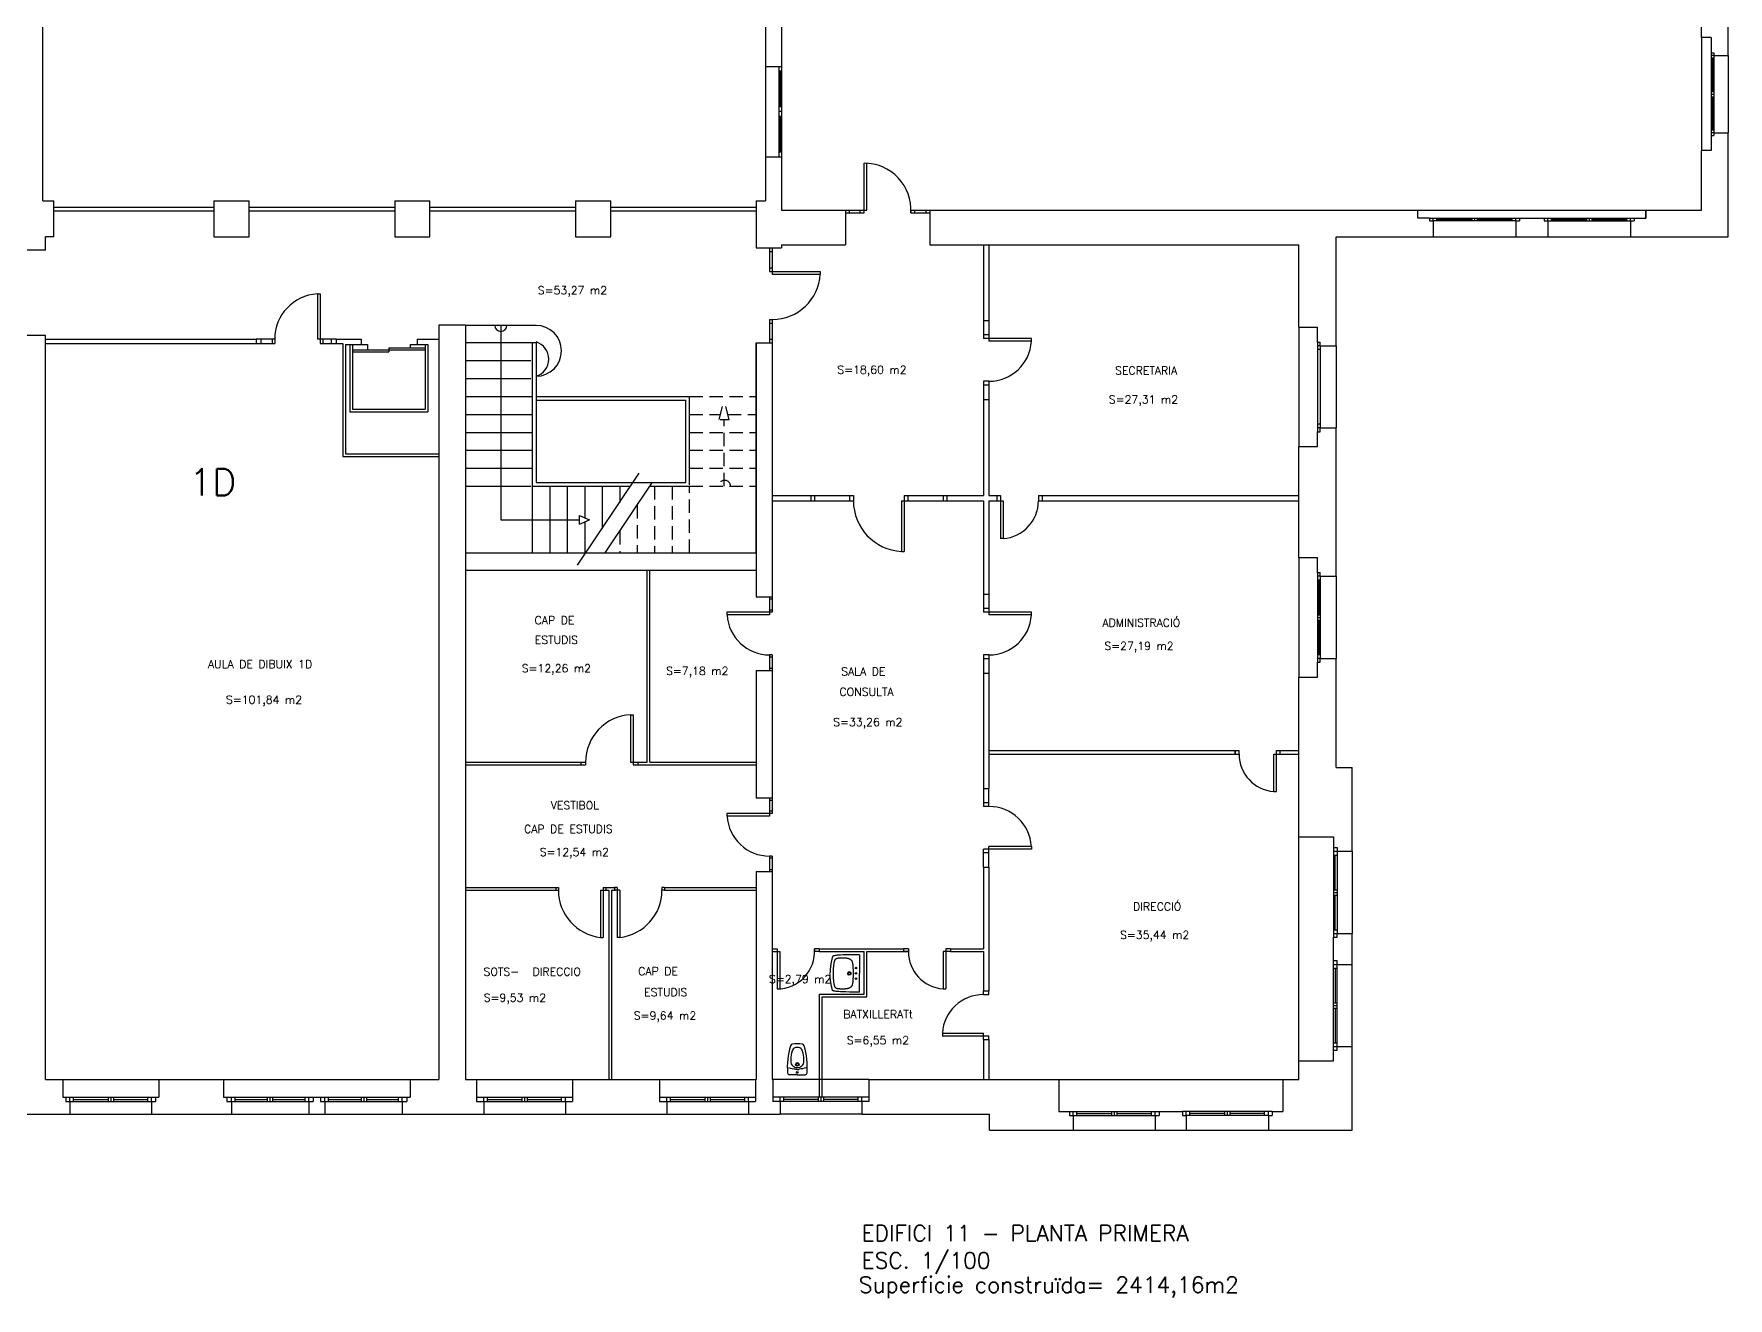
# Model space of a CAD drawing. Extents: x 188 to 272, y -39 to 198.
# Drawn here: x 239.59 to 271.35, y 23.2 to 46.9 of the extents above; entities that cross this region are included whole.
import ezdxf

# ---------------------------------------------------------------- set-up
doc = ezdxf.new("R2010")
doc.units = 0
doc.header["$MEASUREMENT"] = 0
doc.linetypes.add('CONTINUA', pattern=[0])
doc.linetypes.add('RAYITAS', pattern=[0.375, 0.25, -0.125])
doc.layers.get('0').update_dxf_attribs({"linetype": 'CONTINUOUS'})
for name, color, linetype in [('ASCENSOR', 7, 'CONTINUOUS'), ('ESCA', 4, 'CONTINUOUS'), ('MURO', 1, 'CONTINUOUS'), ('PUER', 5, 'CONTINUOUS'), ('SANE', 4, 'CONTINUOUS'), ('SUP', 7, 'CONTINUOUS'), ('TABI', 3, 'CONTINUOUS'), ('TEXT', 7, 'CONTINUOUS'), ('VENT', 2, 'CONTINUOUS')]:
    doc.layers.add(name, color=color, linetype=linetype)
doc.layers.get('0').off()
doc.styles.add('SIMPLEX', font='simplex.shx')
doc.styles.add('SIMPLEX8', font='simplex.shx')

# ---------------------------------------------------------------- blocks, each defined once
blk = doc.blocks.new('SANLE065')
at = {"linetype": 'CONTINUA'}
for p in [(-0.175, 0), (0.525, 0)]:
    blk.add_line(p, (0.175, 0), dxfattribs=at)
for points in [[(-0.175, 0), (-0.175, -0.1), (-0.174, -0.184), (-0.173, -0.252), (-0.171, -0.308), (-0.169, -0.353), (-0.166, -0.388), (-0.164, -0.416), (-0.161, -0.438), (-0.159, -0.455), (-0.157, -0.468), (-0.156, -0.478), (-0.154, -0.486), (-0.153, -0.491), (-0.151, -0.494), (-0.15, -0.497), (-0.149, -0.498), (-0.147, -0.5), (-0.145, -0.501), (-0.143, -0.503), (-0.14, -0.504), (-0.136, -0.505), (-0.132, -0.507), (-0.126, -0.508), (-0.119, -0.51), (-0.111, -0.512), (-0.101, -0.515), (-0.091, -0.517), (-0.079, -0.52), (-0.068, -0.523), (-0.056, -0.525), (-0.044, -0.528), (-0.033, -0.53), (-0.022, -0.532), (-0.011, -0.534), (-0.001, -0.536), (0.009, -0.537), (0.019, -0.538), (0.029, -0.54), (0.038, -0.541), (0.049, -0.542), (0.059, -0.544), (0.07, -0.545), (0.082, -0.546), (0.096, -0.547), (0.111, -0.549), (0.129, -0.55), (0.149, -0.551), (0.171, -0.552)], [(0.525, 0), (0.525, -0.1), (0.524, -0.184), (0.523, -0.252), (0.521, -0.308), (0.519, -0.353), (0.516, -0.388), (0.514, -0.416), (0.511, -0.438), (0.509, -0.455), (0.507, -0.468), (0.506, -0.478), (0.504, -0.486), (0.503, -0.491), (0.501, -0.494), (0.5, -0.497), (0.499, -0.498), (0.497, -0.5), (0.495, -0.501), (0.493, -0.503), (0.49, -0.504), (0.486, -0.505), (0.482, -0.507), (0.476, -0.508), (0.469, -0.51), (0.461, -0.512), (0.451, -0.515), (0.441, -0.517), (0.429, -0.52), (0.418, -0.523), (0.406, -0.525), (0.394, -0.528), (0.383, -0.53), (0.372, -0.532), (0.361, -0.534), (0.351, -0.536), (0.341, -0.537), (0.331, -0.538), (0.321, -0.54), (0.312, -0.541), (0.301, -0.542), (0.291, -0.544), (0.28, -0.545), (0.268, -0.546), (0.254, -0.547), (0.239, -0.549), (0.221, -0.55), (0.201, -0.551), (0.179, -0.552)]]:
    blk.add_lwpolyline(points, dxfattribs=at)
blk.add_lwpolyline([(0.05, -0.482), (0.035, -0.48), (0.021, -0.479), (0.007, -0.477), (-0.006, -0.475), (-0.019, -0.473), (-0.031, -0.471), (-0.042, -0.469), (-0.052, -0.466), (-0.061, -0.464), (-0.069, -0.461), (-0.076, -0.458), (-0.082, -0.455), (-0.087, -0.452), (-0.092, -0.448), (-0.096, -0.444), (-0.099, -0.44), (-0.102, -0.436), (-0.105, -0.431), (-0.107, -0.426), (-0.109, -0.42), (-0.111, -0.414), (-0.112, -0.408), (-0.113, -0.401), (-0.114, -0.393), (-0.115, -0.386), (-0.116, -0.377), (-0.117, -0.368), (-0.118, -0.359), (-0.118, -0.349), (-0.119, -0.339), (-0.119, -0.329), (-0.119, -0.319), (-0.119, -0.308), (-0.119, -0.297), (-0.118, -0.287), (-0.118, -0.276), (-0.117, -0.266), (-0.116, -0.256), (-0.115, -0.246), (-0.113, -0.237), (-0.112, -0.229), (-0.11, -0.221), (-0.108, -0.213), (-0.106, -0.206), (-0.104, -0.2), (-0.101, -0.194), (-0.099, -0.188), (-0.096, -0.183), (-0.094, -0.178), (-0.091, -0.173), (-0.088, -0.169), (-0.085, -0.165), (-0.082, -0.161), (-0.078, -0.157), (-0.075, -0.154), (-0.071, -0.151), (-0.067, -0.148), (-0.063, -0.146), (-0.059, -0.143), (-0.054, -0.141), (-0.05, -0.139), (-0.045, -0.137), (-0.04, -0.136), (-0.034, -0.134), (-0.029, -0.133), (-0.023, -0.131), (-0.017, -0.13), (-0.011, -0.128), (-0.004, -0.127), (0.003, -0.126), (0.011, -0.125), (0.02, -0.124), (0.029, -0.123), (0.04, -0.123), (0.05, -0.122), (0.061, -0.122), (0.072, -0.121), (0.083, -0.121), (0.094, -0.12), (0.104, -0.12), (0.114, -0.12), (0.124, -0.119), (0.133, -0.119), (0.142, -0.119), (0.15, -0.119), (0.159, -0.119), (0.167, -0.119), (0.175, -0.118), (0.183, -0.119), (0.191, -0.119), (0.2, -0.119), (0.208, -0.119), (0.217, -0.119), (0.226, -0.119), (0.236, -0.12), (0.246, -0.12), (0.256, -0.12), (0.267, -0.121), (0.278, -0.121), (0.289, -0.122), (0.3, -0.122), (0.31, -0.123), (0.321, -0.123), (0.33, -0.124), (0.339, -0.125), (0.347, -0.126), (0.354, -0.127), (0.361, -0.128), (0.367, -0.13), (0.373, -0.131), (0.379, -0.133), (0.384, -0.134), (0.39, -0.136), (0.395, -0.137), (0.4, -0.139), (0.404, -0.141), (0.409, -0.143), (0.413, -0.146), (0.417, -0.148), (0.421, -0.151), (0.425, -0.154), (0.428, -0.157), (0.432, -0.161), (0.435, -0.165), (0.438, -0.169), (0.441, -0.173), (0.444, -0.178), (0.446, -0.183), (0.449, -0.188), (0.451, -0.194), (0.454, -0.2), (0.456, -0.206), (0.458, -0.213), (0.46, -0.221), (0.462, -0.229), (0.463, -0.237), (0.465, -0.246), (0.466, -0.256), (0.467, -0.266), (0.468, -0.276), (0.468, -0.287), (0.469, -0.297), (0.469, -0.308), (0.469, -0.319), (0.469, -0.329), (0.469, -0.339), (0.468, -0.349), (0.468, -0.359), (0.467, -0.368), (0.466, -0.377), (0.465, -0.386), (0.464, -0.393), (0.463, -0.401), (0.462, -0.408), (0.461, -0.414), (0.459, -0.42), (0.457, -0.426), (0.455, -0.431), (0.452, -0.436), (0.449, -0.44), (0.446, -0.444), (0.442, -0.448), (0.437, -0.452), (0.432, -0.455), (0.426, -0.458), (0.419, -0.461), (0.411, -0.464), (0.402, -0.466), (0.392, -0.469), (0.381, -0.471), (0.369, -0.473), (0.356, -0.475), (0.343, -0.477), (0.329, -0.479), (0.315, -0.48), (0.3, -0.482), (0.285, -0.483), (0.27, -0.485), (0.254, -0.486), (0.239, -0.487), (0.223, -0.488), (0.207, -0.488), (0.191, -0.488), (0.175, -0.489), (0.159, -0.488), (0.143, -0.488), (0.127, -0.488), (0.111, -0.487), (0.096, -0.486), (0.08, -0.485), (0.065, -0.483)], close=True, dxfattribs=at)
for centre, radius in [((0.075, -0.065), 0.015), ((0.175, -0.19), 0.0334), ((0.175, -0.19), 0.023), ((0.175, -0.065), 0.015), ((0.275, -0.065), 0.015)]:
    blk.add_circle(centre, radius, dxfattribs=at)
blk = doc.blocks.new('SANIC040')
at = {"linetype": 'CONTINUA'}
for p, q in [((-0.073, 0), (-0.22, 0)), ((-0.073, 0), (0.073, 0)), ((-0.104, -0.098), (-0.107, -0.11)), ((-0.073, -0.098), (-0.104, -0.098)), ((-0.073, -0.098), (-0.042, -0.098)), ((-0.042, -0.098), (-0.039, -0.11))]:
    blk.add_line(p, q, dxfattribs=at)
for centre, radius in [((-0.073, -0.194), 0.0322), ((-0.073, -0.194), 0.023), ((-0.073, -0.044), 0.0175)]:
    blk.add_circle(centre, radius, dxfattribs=at)
for centre, radius, start, end in [((-0.218, -0.037), 0.0373, 92.136, 174.5195), ((0.072, -0.037), 0.0373, 5.4805, 87.864), ((0.992, -0.153), 1.253, 174.5195, 198.0098), ((-0.072, -0.621), 0.512, 94.0056, 108.9615), ((-0.079, -0.253), 0.118, 87.4033, 179.7059), ((0.573, -0.256), 0.769, 179.7059, 191.0868), ((-0.068, -0.253), 0.118, 0.2941, 92.5967), ((-0.072, -0.621), 0.512, 71.6623, 86.3541), ((-0.719, -0.256), 0.769, 348.9132, 0.2941), ((-1.139, -0.153), 1.253, 341.9902, 5.4805), ((-0.155, -0.526), 0.0472, 198.0098, 247.9258), ((0.017, -0.365), 0.203, 191.0868, 211.1039), ((-0.073, -0.044), 0.536, 259.3153, 280.6847), ((-0.084, -0.426), 0.0849, 211.1039, 277.5655), ((-0.062, -0.426), 0.0849, 262.4345, 328.8961), ((-0.163, -0.365), 0.203, 328.8961, 348.9132), ((0.008, -0.526), 0.0472, 292.0742, 341.9902)]:
    blk.add_arc(centre, radius, start, end, dxfattribs=at)

msp = doc.modelspace()

# ---------------------------------------------------------------- linework, layer by layer
at = {"layer": 'ASCENSOR'}
for p, q in [((245.511, 41.076), (245.841, 41.076)), ((245.511, 41.076), (245.511, 39.816)), ((245.561, 41.076), (245.561, 39.866)), ((245.841, 41.076), (245.841, 40.976)), ((246.241, 41.016), (246.921, 41.016)), ((246.241, 41.016), (246.241, 40.936)), ((246.641, 41.076), (246.641, 41.016)), ((246.641, 41.076), (246.971, 41.076)), ((246.921, 41.076), (246.921, 39.866)), ((246.971, 41.076), (246.971, 39.816)), ((245.561, 40.976), (246.921, 40.976)), ((245.561, 40.936), (246.241, 40.936)), ((245.511, 39.816), (246.971, 39.816)), ((245.561, 39.866), (246.921, 39.866))]:
    msp.add_line(p, q, dxfattribs=at)
at = {"layer": 'ESCA'}
for p, q in [((242.961, 43.646), (239.961, 43.646)), ((242.961, 43.576), (239.961, 43.576)), ((246.351, 43.646), (243.621, 43.646)), ((246.351, 43.576), (243.621, 43.576)), ((249.741, 43.646), (247.011, 43.646)), ((249.741, 43.576), (247.011, 43.576)), ((253.131, 43.646), (250.401, 43.646)), ((253.131, 43.576), (250.401, 43.576)), ((247.681, 41.436), (249.001, 41.436)), ((247.681, 41.436), (247.681, 37.171)), ((248.341, 41.436), (248.341, 37.789)), ((247.681, 41.111), (249.001, 41.111)), ((248.931, 41.111), (248.931, 40.102)), ((249.001, 41.124), (249.001, 38.491)), ((253.131, 37.171), (253.131, 41.106)), ((247.681, 40.774), (248.904, 40.774)), ((247.681, 40.438), (248.904, 40.438)), ((247.681, 40.102), (248.931, 40.102)), ((248.931, 40.097), (248.931, 38.422)), ((249.001, 40.102), (251.875, 40.102)), ((249.001, 40.032), (251.811, 40.032)), ((251.811, 38.491), (251.811, 40.032)), ((251.881, 38.443), (251.881, 40.102)), ((247.681, 39.766), (248.931, 39.766)), ((247.681, 39.429), (248.931, 39.429)), ((247.681, 39.093), (248.931, 39.093)), ((247.681, 38.757), (248.931, 38.757)), ((249.001, 38.491), (251.811, 38.491)), ((249.777, 36.939), (250.936, 38.661)), ((250.295, 37.171), (251.185, 38.493)), ((247.681, 38.421), (248.904, 38.421)), ((248.931, 38.421), (250.775, 38.421)), ((248.931, 38.421), (248.931, 37.171)), ((249.259, 38.421), (249.259, 37.171)), ((249.586, 38.421), (249.586, 37.171)), ((249.914, 38.421), (249.914, 37.829)), ((250.241, 38.421), (250.241, 37.629)), ((250.569, 38.421), (250.569, 38.115)), ((251.136, 38.421), (251.88, 38.421)), ((249.815, 37.872), (250.006, 37.789)), ((249.815, 37.707), (249.815, 37.872)), ((248.341, 37.789), (249.815, 37.789)), ((249.815, 37.707), (250.006, 37.789)), ((249.914, 37.749), (249.914, 37.171)), ((247.681, 37.171), (253.131, 37.171))]:
    msp.add_line(p, q, dxfattribs=at)
at = {"layer": 'ESCA', "linetype": 'RAYITAS'}
for p, q in [((251.881, 40.102), (253.131, 40.102)), ((251.881, 39.766), (252.461, 39.766)), ((252.437, 39.671), (252.521, 40.008)), ((252.621, 39.671), (252.537, 40.008)), ((252.598, 39.766), (253.131, 39.766)), ((251.881, 39.429), (253.131, 39.429)), ((252.45, 39.671), (252.621, 39.671)), ((252.529, 38.421), (252.529, 39.671)), ((251.881, 39.093), (253.131, 39.093)), ((251.881, 38.757), (253.131, 38.757)), ((251.224, 38.421), (251.224, 37.171)), ((251.552, 38.421), (251.552, 37.171)), ((251.881, 38.421), (253.131, 38.421)), ((251.881, 37.171), (251.881, 38.421)), ((250.897, 38.065), (250.897, 37.171)), ((250.569, 37.578), (250.569, 37.171))]:
    msp.add_line(p, q, dxfattribs=at)
at = {"layer": 'ESCA'}
for centre, radius, start, end in [((248.341, 41.436), 0.115, 180, 0), ((249.001, 40.958), 0.477, 270, 90), ((248.904, 40.802), 0.336, 286.8366, 73.1634)]:
    msp.add_arc(centre, radius, start, end, dxfattribs=at)
at = {"layer": 'ESCA', "linetype": 'RAYITAS'}
msp.add_arc((252.537, 38.419), 0.111, 1.0235, 178.9765, dxfattribs=at)
at = {"layer": 'MURO'}
for p, q in [((239.751, 43.771), (239.751, 54.071)), ((270.851, 46.831), (270.851, 52.961)), ((253.601, 48.806), (253.601, 46.286)), ((253.301, 47.041), (253.301, 46.286)), ((271.351, 46.496), (271.351, 47.296)), ((253.301, 46.286), (253.601, 46.286)), ((271.351, 43.096), (271.351, 45.046)), ((253.301, 44.596), (253.601, 44.596)), ((253.301, 44.596), (253.301, 43.771)), ((253.601, 44.596), (253.601, 43.596)), ((270.851, 43.596), (270.851, 44.711)), ((239.751, 43.771), (239.961, 43.771)), ((239.961, 43.096), (239.961, 43.771)), ((242.961, 43.771), (242.961, 43.096)), ((242.961, 43.771), (243.621, 43.771)), ((243.621, 43.096), (243.621, 43.771)), ((246.351, 43.771), (247.011, 43.771)), ((246.351, 43.771), (246.351, 43.096)), ((247.011, 43.096), (247.011, 43.771)), ((249.741, 43.771), (249.741, 43.096)), ((249.741, 43.771), (250.401, 43.771)), ((249.741, 43.771), (249.741, 43.096)), ((250.401, 43.096), (250.401, 43.771)), ((250.401, 43.096), (250.401, 43.771)), ((253.131, 43.771), (253.131, 42.886)), ((253.131, 43.771), (253.301, 43.771)), ((253.601, 43.596), (254.801, 43.596)), ((254.801, 43.596), (254.801, 42.946)), ((256.381, 43.596), (265.531, 43.596)), ((256.381, 43.596), (256.381, 42.946)), ((265.531, 43.446), (265.531, 43.596)), ((269.811, 43.446), (269.811, 43.596)), ((269.811, 43.596), (269.811, 43.446)), ((269.811, 43.596), (270.851, 43.596)), ((265.751, 43.446), (265.531, 43.446)), ((265.751, 43.446), (265.751, 43.396)), ((265.821, 43.396), (265.821, 43.096)), ((267.371, 43.396), (267.371, 43.096)), ((267.441, 43.446), (267.901, 43.446)), ((267.441, 43.446), (267.441, 43.396)), ((267.901, 43.446), (267.901, 43.396)), ((267.971, 43.396), (267.971, 43.096)), ((269.521, 43.396), (269.521, 43.096)), ((269.591, 43.446), (269.591, 43.396)), ((239.801, 42.846), (239.801, 43.096)), ((239.961, 43.096), (239.801, 43.096)), ((242.961, 43.096), (243.621, 43.096)), ((246.351, 43.096), (247.011, 43.096)), ((249.741, 43.096), (250.401, 43.096)), ((253.131, 42.886), (253.601, 42.886)), ((253.601, 42.946), (254.801, 42.946)), ((253.601, 42.946), (253.601, 42.886)), ((256.381, 42.946), (263.301, 42.946)), ((263.301, 41.401), (263.301, 42.946)), ((264.001, 43.096), (265.821, 43.096)), ((264.001, 41.051), (264.001, 43.096)), ((267.371, 43.096), (267.971, 43.096)), ((269.521, 43.096), (271.351, 43.096)), ((239.801, 42.846), (239.351, 42.846)), ((247.181, 41.436), (247.181, 27.296)), ((247.681, 41.436), (247.181, 41.436)), ((247.681, 41.436), (247.681, 27.296)), ((263.301, 41.401), (263.651, 41.401)), ((263.651, 41.121), (263.651, 41.401)), ((239.801, 41.246), (239.351, 41.246)), ((239.801, 27.296), (239.801, 41.246)), ((253.131, 41.106), (253.431, 41.106)), ((253.131, 41.106), (253.131, 36.346)), ((253.431, 41.106), (253.431, 36.346)), ((263.651, 41.121), (263.701, 41.121)), ((263.701, 41.051), (263.701, 41.121)), ((263.701, 41.051), (264.001, 41.051)), ((263.651, 39.441), (263.701, 39.441)), ((263.651, 39.161), (263.651, 39.441)), ((263.701, 39.511), (264.001, 39.511)), ((263.701, 39.441), (263.701, 39.511)), ((264.001, 36.731), (264.001, 39.511)), ((263.301, 39.161), (263.651, 39.161)), ((263.301, 37.081), (263.301, 39.161)), ((263.301, 37.081), (263.651, 37.081)), ((263.651, 36.801), (263.651, 37.081)), ((247.681, 36.846), (253.131, 36.846)), ((263.651, 36.801), (263.701, 36.801)), ((263.701, 36.731), (263.701, 36.801)), ((263.701, 36.731), (264.001, 36.731)), ((253.131, 36.346), (253.431, 36.346)), ((253.131, 34.966), (253.131, 32.576)), ((253.131, 34.966), (253.431, 34.966)), ((253.431, 34.966), (253.431, 32.576)), ((263.651, 34.841), (263.651, 35.121)), ((263.651, 35.121), (263.701, 35.121)), ((263.701, 35.121), (263.701, 35.191)), ((263.701, 35.191), (264.001, 35.191)), ((264.001, 33.146), (264.001, 35.191)), ((263.301, 34.841), (263.651, 34.841)), ((263.301, 31.846), (263.301, 34.841)), ((264.001, 33.146), (264.301, 33.146)), ((264.301, 31.576), (264.301, 33.146)), ((253.131, 32.576), (253.431, 32.576)), ((263.301, 31.846), (263.951, 31.846)), ((263.951, 31.846), (263.951, 31.646)), ((263.951, 31.646), (264.021, 31.646)), ((264.021, 31.646), (264.021, 31.576)), ((264.021, 31.576), (264.301, 31.576)), ((253.131, 31.196), (253.131, 27.296)), ((253.131, 31.196), (253.431, 31.196)), ((253.431, 31.196), (253.431, 27.296)), ((263.951, 29.966), (264.021, 29.966)), ((263.951, 29.526), (263.951, 29.966)), ((264.021, 29.966), (264.021, 30.036)), ((264.021, 30.036), (264.301, 30.036)), ((264.301, 29.456), (264.301, 30.036)), ((263.951, 29.526), (264.021, 29.526)), ((264.021, 29.456), (264.021, 29.526)), ((264.021, 29.456), (264.301, 29.456)), ((263.301, 27.646), (263.951, 27.646)), ((263.301, 27.296), (263.301, 27.646)), ((263.951, 27.846), (264.021, 27.846)), ((263.951, 27.646), (263.951, 27.846)), ((264.021, 27.916), (264.301, 27.916)), ((264.021, 27.846), (264.021, 27.916)), ((264.301, 26.346), (264.301, 27.916)), ((239.801, 27.296), (240.126, 27.296)), ((240.126, 27.296), (240.126, 26.966)), ((241.926, 27.296), (241.926, 26.966)), ((241.926, 27.296), (243.141, 27.296)), ((246.641, 27.296), (247.181, 27.296)), ((247.681, 27.296), (247.886, 27.296)), ((247.886, 27.296), (247.886, 26.886)), ((249.686, 27.296), (249.686, 26.886)), ((249.686, 27.296), (251.318, 27.296)), ((251.318, 27.296), (251.318, 26.886)), ((253.118, 27.296), (253.118, 26.886)), ((253.118, 27.296), (253.131, 27.296)), ((253.431, 27.296), (253.443, 27.296)), ((253.443, 27.296), (253.443, 26.886)), ((255.243, 27.296), (258.801, 27.296)), ((255.243, 27.296), (255.243, 26.886)), ((258.801, 27.296), (258.801, 26.696)), ((263.001, 27.296), (263.001, 26.696)), ((263.001, 27.296), (263.301, 27.296)), ((240.261, 26.886), (240.261, 26.646)), ((241.791, 26.886), (241.791, 26.646)), ((248.021, 26.886), (248.021, 26.646)), ((249.551, 26.886), (249.551, 26.646)), ((251.453, 26.886), (251.453, 26.646)), ((252.983, 26.886), (252.983, 26.646)), ((253.578, 26.886), (253.578, 26.646)), ((255.108, 26.886), (255.108, 26.646)), ((258.801, 26.696), (259.001, 26.696)), ((259.001, 26.696), (259.001, 26.626)), ((260.681, 26.696), (260.681, 26.626)), ((260.681, 26.696), (261.121, 26.696)), ((261.121, 26.696), (261.121, 26.626)), ((262.801, 26.696), (262.801, 26.626)), ((262.801, 26.696), (263.001, 26.696)), ((237.981, 26.646), (240.261, 26.646)), ((241.791, 26.646), (243.291, 26.646)), ((244.741, 26.646), (245.041, 26.646)), ((246.491, 26.646), (248.021, 26.646)), ((249.551, 26.646), (251.453, 26.646)), ((252.983, 26.646), (253.578, 26.646)), ((255.108, 26.646), (257.501, 26.646)), ((257.501, 26.346), (257.501, 26.646)), ((259.001, 26.626), (259.071, 26.626)), ((259.071, 26.626), (259.071, 26.346)), ((260.611, 26.626), (260.611, 26.346)), ((260.611, 26.626), (260.681, 26.626)), ((261.121, 26.626), (261.191, 26.626)), ((261.191, 26.626), (261.191, 26.346)), ((262.731, 26.626), (262.731, 26.346)), ((262.731, 26.626), (262.801, 26.626)), ((257.501, 26.346), (259.071, 26.346)), ((260.611, 26.346), (261.191, 26.346)), ((262.731, 26.346), (264.301, 26.346))]:
    msp.add_line(p, q, dxfattribs=at)
at = {"layer": 'MURO', "color": 1}
for p, q in [((271.031, 46.831), (270.851, 46.831)), ((271.031, 46.831), (271.031, 46.546)), ((271.031, 46.546), (271.081, 46.546)), ((271.081, 46.546), (271.081, 46.496)), ((271.081, 46.496), (271.351, 46.496)), ((271.031, 44.996), (271.081, 44.996)), ((271.031, 44.996), (271.031, 44.711)), ((271.081, 45.046), (271.351, 45.046)), ((271.081, 45.046), (271.081, 44.996)), ((271.031, 44.711), (270.851, 44.711)), ((265.751, 43.396), (265.821, 43.396)), ((267.371, 43.396), (267.441, 43.396)), ((267.901, 43.396), (267.971, 43.396)), ((269.521, 43.396), (269.591, 43.396)), ((269.591, 43.446), (269.811, 43.446)), ((243.141, 27.296), (243.141, 26.966)), ((246.641, 27.296), (246.641, 26.966)), ((240.126, 26.966), (240.186, 26.966)), ((240.186, 26.966), (240.186, 26.886)), ((240.186, 26.886), (240.261, 26.886)), ((241.791, 26.886), (241.866, 26.886)), ((241.866, 26.966), (241.926, 26.966)), ((241.866, 26.966), (241.866, 26.886)), ((243.141, 26.966), (243.201, 26.966)), ((243.201, 26.966), (243.201, 26.886)), ((243.201, 26.886), (243.291, 26.886)), ((243.291, 26.886), (243.291, 26.646)), ((244.741, 26.886), (244.741, 26.646)), ((244.741, 26.886), (244.821, 26.886)), ((244.821, 26.966), (244.821, 26.886)), ((244.821, 26.966), (244.961, 26.966)), ((244.961, 26.966), (244.961, 26.886)), ((244.961, 26.886), (245.041, 26.886)), ((245.041, 26.886), (245.041, 26.646)), ((246.491, 26.886), (246.491, 26.646)), ((246.491, 26.886), (246.581, 26.886)), ((246.581, 26.966), (246.581, 26.886)), ((246.581, 26.966), (246.641, 26.966)), ((247.886, 26.886), (248.021, 26.886)), ((249.551, 26.886), (249.686, 26.886)), ((251.318, 26.886), (251.453, 26.886)), ((252.983, 26.886), (253.118, 26.886)), ((253.578, 26.886), (253.443, 26.886)), ((255.243, 26.886), (255.108, 26.886))]:
    msp.add_line(p, q, dxfattribs=at)
at = {"layer": 'PUER'}
for p, q in [((255.151, 43.546), (255.151, 44.476)), ((255.201, 43.596), (255.201, 44.474)), ((254.801, 43.596), (255.201, 43.596)), ((254.801, 43.546), (255.151, 43.546)), ((254.871, 43.596), (254.871, 43.546)), ((255.081, 43.546), (255.081, 43.596)), ((256.03, 43.546), (256.381, 43.546)), ((256.031, 43.596), (256.381, 43.596)), ((256.031, 43.546), (256.031, 43.596)), ((256.101, 43.546), (256.101, 43.596)), ((256.311, 43.596), (256.311, 43.546)), ((253.381, 42.886), (253.381, 42.446)), ((253.431, 42.886), (253.431, 42.396)), ((253.381, 42.816), (253.431, 42.816)), ((253.381, 42.516), (253.431, 42.516)), ((253.381, 42.446), (254.331, 42.446)), ((253.431, 42.396), (254.331, 42.396)), ((254.331, 42.446), (254.331, 42.396)), ((244.901, 42.024), (244.901, 41.176)), ((244.901, 42.024), (244.951, 42.024)), ((244.951, 42.024), (244.951, 41.096)), ((253.381, 41.547), (253.381, 41.106)), ((253.381, 41.546), (253.431, 41.546)), ((253.381, 41.476), (253.431, 41.476)), ((253.431, 41.546), (253.431, 41.106)), ((257.391, 41.526), (257.391, 41.186)), ((257.491, 41.526), (257.491, 41.136)), ((244.101, 41.176), (243.751, 41.176)), ((243.751, 41.096), (244.101, 41.096)), ((243.841, 41.176), (243.841, 41.096)), ((244.051, 41.176), (244.051, 41.096)), ((244.101, 41.176), (244.101, 41.096)), ((245.251, 41.176), (244.901, 41.176)), ((244.951, 41.096), (245.251, 41.096)), ((245.001, 41.176), (245.001, 41.096)), ((245.161, 41.176), (245.161, 41.096)), ((253.381, 41.176), (253.431, 41.176)), ((257.491, 41.256), (257.391, 41.256)), ((258.291, 41.186), (257.391, 41.186)), ((258.289, 41.136), (257.491, 41.136)), ((258.289, 41.136), (258.289, 41.186)), ((257.491, 40.386), (257.391, 40.386)), ((257.391, 40.386), (257.391, 40.046)), ((257.491, 40.386), (257.491, 40.046)), ((257.491, 40.316), (257.391, 40.316)), ((254.151, 38.246), (254.951, 38.246)), ((254.151, 38.146), (254.951, 38.146)), ((254.221, 38.246), (254.221, 38.146)), ((254.881, 38.246), (254.881, 38.146)), ((254.951, 38.246), (254.951, 38.146)), ((255.851, 38.146), (256.701, 38.146)), ((255.851, 38.146), (255.851, 37.197)), ((255.901, 38.246), (256.701, 38.246)), ((255.901, 38.246), (255.901, 37.196)), ((255.971, 38.246), (255.971, 38.146)), ((256.631, 38.246), (256.631, 38.146)), ((257.641, 38.246), (257.711, 38.246)), ((257.641, 38.146), (257.761, 38.146)), ((257.711, 38.246), (257.711, 37.436)), ((257.761, 38.146), (257.761, 37.437)), ((258.421, 38.246), (258.421, 38.146)), ((258.421, 38.246), (258.491, 38.246)), ((258.421, 38.146), (258.491, 38.146)), ((255.851, 37.197), (255.901, 37.197)), ((257.761, 37.437), (257.711, 37.437)), ((253.381, 36.346), (253.381, 36.006)), ((253.381, 36.306), (253.431, 36.306)), ((253.431, 36.346), (253.431, 36.056)), ((257.391, 36.396), (257.391, 36.056)), ((257.491, 36.396), (257.491, 36.006)), ((253.431, 36.056), (252.581, 36.056)), ((252.583, 36.006), (252.583, 36.056)), ((253.381, 36.006), (252.583, 36.006)), ((253.431, 36.096), (253.381, 36.096)), ((257.491, 36.126), (257.391, 36.126)), ((258.291, 36.056), (257.391, 36.056)), ((258.289, 36.006), (257.491, 36.006)), ((258.289, 36.006), (258.289, 36.056)), ((253.381, 35.256), (253.381, 34.966)), ((253.431, 35.256), (253.381, 35.256)), ((253.431, 35.216), (253.381, 35.216)), ((253.381, 35.006), (253.431, 35.006)), ((253.431, 35.256), (253.431, 34.966)), ((257.491, 35.256), (257.391, 35.256)), ((257.391, 35.256), (257.391, 34.916)), ((257.491, 35.186), (257.391, 35.186)), ((257.491, 35.256), (257.491, 34.916)), ((250.771, 34.137), (250.771, 33.246)), ((250.771, 34.136), (250.821, 34.136)), ((250.821, 34.136), (250.821, 33.196)), ((262.111, 33.466), (262.181, 33.466)), ((262.111, 33.396), (262.111, 33.396)), ((262.111, 33.396), (262.181, 33.396)), ((262.181, 33.396), (262.181, 33.466)), ((262.831, 32.697), (262.831, 33.396)), ((262.831, 33.396), (262.951, 33.396)), ((262.881, 32.696), (262.881, 33.466)), ((262.881, 33.466), (262.951, 33.466)), ((249.841, 33.246), (249.93, 33.246)), ((249.841, 33.196), (249.931, 33.196)), ((249.931, 33.246), (249.931, 33.196)), ((250.771, 33.246), (250.911, 33.246)), ((250.821, 33.196), (250.911, 33.196)), ((257.391, 32.756), (257.391, 32.416)), ((257.491, 32.416), (257.491, 32.756)), ((253.381, 32.576), (253.381, 32.236)), ((253.381, 32.536), (253.431, 32.536)), ((253.431, 32.576), (253.431, 32.286)), ((257.491, 32.486), (257.391, 32.486)), ((257.491, 32.416), (257.391, 32.416)), ((262.831, 32.697), (262.881, 32.697)), ((253.431, 32.286), (252.581, 32.286)), ((252.583, 32.236), (252.583, 32.286)), ((253.381, 32.236), (252.583, 32.236)), ((253.431, 32.326), (253.381, 32.326)), ((253.431, 31.486), (253.381, 31.486)), ((253.381, 31.486), (253.381, 31.196)), ((253.431, 31.486), (253.431, 31.196)), ((258.291, 31.616), (257.391, 31.616)), ((257.391, 31.276), (257.391, 31.616)), ((257.491, 31.546), (257.391, 31.546)), ((257.491, 31.276), (257.491, 31.666)), ((258.289, 31.666), (257.491, 31.666)), ((258.289, 31.666), (258.289, 31.616)), ((253.431, 31.446), (253.381, 31.446)), ((253.381, 31.236), (253.431, 31.236)), ((249.371, 30.896), (249.421, 30.896)), ((249.371, 30.846), (249.421, 30.846)), ((249.421, 30.896), (249.421, 30.846)), ((250.211, 30.846), (250.211, 29.961)), ((250.211, 30.846), (250.311, 30.846)), ((250.261, 30.896), (250.261, 29.961)), ((250.261, 30.896), (250.311, 30.896)), ((250.522, 30.896), (250.472, 30.896)), ((250.572, 30.846), (250.472, 30.846)), ((250.522, 30.896), (250.522, 29.961)), ((250.572, 30.846), (250.572, 29.961)), ((251.362, 30.896), (251.362, 30.846)), ((251.412, 30.896), (251.362, 30.896)), ((251.412, 30.846), (251.362, 30.846)), ((251.412, 30.896), (251.412, 30.846)), ((250.211, 29.961), (250.261, 29.961)), ((250.572, 29.961), (250.522, 29.961)), ((253.431, 29.746), (253.521, 29.746)), ((253.431, 29.696), (253.521, 29.696)), ((253.521, 29.746), (253.521, 28.996)), ((253.521, 29.696), (253.571, 29.696)), ((253.571, 29.696), (253.571, 28.997)), ((254.311, 29.746), (254.219, 29.746)), ((254.219, 29.746), (254.221, 29.746)), ((254.221, 29.746), (254.221, 29.696)), ((254.311, 29.696), (254.221, 29.696)), ((255.981, 29.746), (255.891, 29.746)), ((255.981, 29.696), (255.891, 29.696)), ((255.981, 29.746), (255.981, 29.696)), ((256.631, 29.696), (256.631, 28.997)), ((256.771, 29.696), (256.631, 29.696)), ((256.771, 29.746), (256.681, 29.746)), ((256.681, 29.746), (256.681, 28.997)), ((256.631, 28.997), (256.681, 28.997)), ((257.391, 28.889), (257.391, 28.959)), ((257.491, 28.889), (257.491, 28.959)), ((257.391, 28.889), (257.491, 28.889)), ((256.617, 28.166), (257.391, 28.166)), ((256.617, 28.116), (257.491, 28.116)), ((256.619, 28.166), (256.619, 28.116)), ((257.391, 28.046), (257.391, 28.166)), ((257.491, 28.046), (257.491, 28.116))]:
    msp.add_line(p, q, dxfattribs=at)
for centre, radius, start, end in [((255.151, 43.596), 0.88, 356.7428, 90), ((253.431, 42.446), 0.901, 270, 356.8202), ((244.951, 41.176), 0.85, 93.3723, 180), ((257.491, 41.186), 0.8, 270, 356.4167), ((255.901, 38.146), 0.95, 180, 266.983), ((257.711, 38.146), 0.71, 274.0383, 0), ((253.381, 36.056), 0.8, 183.5833, 270), ((257.491, 36.056), 0.8, 270, 356.4167), ((250.821, 33.246), 0.891, 93.2155, 180), ((262.881, 33.396), 0.7, 180, 265.904), ((257.491, 31.616), 0.8, 3.5833, 90), ((253.381, 32.286), 0.8, 183.5833, 270), ((250.311, 30.846), 0.89, 180, 263.5486), ((250.472, 30.846), 0.89, 276.4514, 0), ((253.521, 29.696), 0.7, 270, 4.096), ((256.681, 29.696), 0.7, 180, 265.904), ((257.391, 28.116), 0.774, 90, 176.294)]:
    msp.add_arc(centre, radius, start, end, dxfattribs=at)
at = {"layer": 'TABI'}
for p, q in [((257.391, 42.946), (257.391, 41.526)), ((257.491, 42.946), (257.491, 41.526)), ((257.391, 41.526), (257.491, 41.526)), ((239.801, 41.176), (243.751, 41.176)), ((239.801, 41.096), (243.751, 41.096)), ((243.751, 41.176), (243.751, 41.096)), ((245.251, 41.176), (245.251, 41.096)), ((245.251, 41.176), (245.721, 41.176)), ((245.251, 41.096), (245.381, 41.096)), ((245.381, 41.096), (245.381, 38.976)), ((245.431, 41.076), (245.431, 39.026)), ((245.431, 41.076), (245.511, 41.076)), ((245.721, 41.176), (245.721, 41.076)), ((246.771, 41.176), (247.181, 41.176)), ((246.771, 41.176), (246.771, 41.076)), ((257.491, 40.386), (257.441, 40.386)), ((257.391, 40.046), (257.391, 38.246)), ((257.391, 40.046), (257.491, 40.046)), ((257.491, 40.046), (257.491, 38.246)), ((245.381, 38.976), (247.181, 38.976)), ((245.431, 39.026), (247.181, 39.026)), ((253.431, 38.246), (254.151, 38.246)), ((253.431, 38.146), (254.151, 38.146)), ((254.151, 38.246), (254.151, 38.146)), ((256.701, 38.246), (257.391, 38.246)), ((256.701, 38.246), (256.701, 38.146)), ((256.701, 38.146), (257.391, 38.146)), ((257.391, 38.146), (257.391, 36.396)), ((257.491, 38.246), (257.641, 38.246)), ((257.491, 38.146), (257.491, 36.396)), ((257.491, 38.146), (257.641, 38.146)), ((257.641, 38.246), (257.641, 38.146)), ((258.491, 38.246), (263.301, 38.246)), ((258.491, 38.246), (258.491, 38.146)), ((258.491, 38.146), (263.301, 38.146)), ((251.086, 33.246), (251.086, 36.846)), ((251.136, 33.246), (251.136, 36.846)), ((257.391, 36.396), (257.491, 36.396)), ((257.391, 34.916), (257.391, 32.756)), ((257.391, 34.916), (257.491, 34.916)), ((257.491, 34.916), (257.491, 32.756)), ((257.491, 33.466), (262.111, 33.466)), ((257.491, 33.396), (262.111, 33.396)), ((262.111, 33.396), (262.111, 33.466)), ((262.111, 33.466), (262.111, 33.396)), ((262.951, 33.466), (263.301, 33.466)), ((262.951, 33.396), (262.951, 33.466)), ((262.951, 33.396), (263.301, 33.396)), ((247.681, 33.246), (249.841, 33.246)), ((247.681, 33.196), (249.841, 33.196)), ((249.841, 33.246), (249.841, 33.196)), ((250.911, 33.246), (251.086, 33.246)), ((250.911, 33.246), (250.911, 33.196)), ((250.911, 33.196), (253.131, 33.196)), ((251.136, 33.246), (253.131, 33.246)), ((257.391, 32.756), (257.491, 32.756)), ((257.391, 31.276), (257.391, 29.746)), ((257.391, 31.276), (257.491, 31.276)), ((257.491, 31.276), (257.491, 28.959)), ((247.681, 30.896), (249.371, 30.896)), ((247.681, 30.846), (249.371, 30.846)), ((249.371, 30.896), (249.371, 30.846)), ((250.311, 30.896), (250.491, 30.896)), ((250.311, 30.896), (250.311, 30.846)), ((250.311, 30.846), (250.366, 30.846)), ((250.366, 30.846), (250.366, 27.296)), ((250.416, 30.846), (250.416, 27.296)), ((250.416, 30.846), (250.491, 30.846)), ((250.472, 30.896), (250.472, 30.846)), ((251.412, 30.896), (253.131, 30.896)), ((251.412, 30.846), (253.131, 30.846)), ((254.311, 29.746), (254.311, 29.696)), ((254.311, 29.746), (255.891, 29.746)), ((254.311, 29.696), (255.151, 29.696)), ((255.151, 28.896), (255.151, 29.696)), ((255.201, 28.846), (255.201, 29.696)), ((255.201, 29.696), (255.891, 29.696)), ((255.891, 29.746), (255.891, 29.696)), ((255.891, 29.696), (255.981, 29.696)), ((256.771, 29.746), (257.391, 29.746)), ((256.771, 29.746), (256.771, 29.696)), ((256.771, 29.696), (257.391, 29.696)), ((257.391, 29.696), (257.391, 28.959)), ((257.391, 28.959), (257.491, 28.959)), ((254.316, 26.966), (254.316, 28.896)), ((254.316, 28.896), (255.151, 28.896)), ((254.366, 26.966), (254.366, 28.846)), ((254.366, 28.846), (255.201, 28.846)), ((257.391, 28.046), (257.491, 28.046)), ((257.391, 28.046), (257.391, 27.296)), ((257.491, 28.046), (257.491, 27.296))]:
    msp.add_line(p, q, dxfattribs=at)
at = {"layer": 'VENT'}
for p, q in [((270.851, 46.831), (270.851, 44.711)), ((271.031, 46.546), (271.031, 44.996)), ((271.081, 46.496), (271.031, 46.496)), ((271.081, 46.446), (271.031, 46.446)), ((271.056, 46.446), (271.056, 45.821)), ((271.081, 46.496), (271.081, 45.046)), ((271.351, 46.496), (271.351, 45.046)), ((253.301, 46.286), (253.301, 44.596)), ((253.551, 46.286), (253.551, 44.596)), ((253.601, 46.201), (253.551, 46.201)), ((253.576, 46.201), (253.576, 45.531)), ((253.601, 46.286), (253.601, 44.596)), ((271.031, 45.821), (271.081, 45.821)), ((271.031, 45.771), (271.081, 45.771)), ((253.601, 45.531), (253.551, 45.531)), ((253.601, 45.441), (253.551, 45.441)), ((271.031, 45.721), (271.081, 45.721)), ((271.056, 45.721), (271.056, 45.096)), ((253.601, 45.351), (253.551, 45.351)), ((253.576, 45.351), (253.576, 44.681)), ((271.081, 45.096), (271.031, 45.096)), ((271.081, 45.046), (271.031, 45.046)), ((253.601, 44.681), (253.551, 44.681)), ((265.531, 43.596), (269.811, 43.596)), ((265.821, 43.396), (265.821, 43.446)), ((267.371, 43.396), (265.821, 43.396)), ((265.891, 43.396), (265.891, 43.446)), ((266.546, 43.421), (265.891, 43.421)), ((266.546, 43.446), (266.546, 43.396)), ((266.596, 43.446), (266.596, 43.396)), ((266.646, 43.446), (266.646, 43.396)), ((267.301, 43.421), (266.646, 43.421)), ((267.301, 43.396), (267.301, 43.446)), ((267.371, 43.396), (267.371, 43.446)), ((267.371, 43.396), (267.371, 43.396)), ((267.901, 43.446), (267.901, 43.446)), ((267.901, 43.446), (269.591, 43.446)), ((267.971, 43.396), (267.971, 43.446)), ((267.971, 43.396), (267.971, 43.396)), ((267.971, 43.396), (269.521, 43.396)), ((268.041, 43.396), (268.041, 43.446)), ((268.041, 43.421), (268.696, 43.421)), ((268.696, 43.446), (268.696, 43.396)), ((268.746, 43.446), (268.746, 43.396)), ((268.796, 43.446), (268.796, 43.396)), ((268.796, 43.421), (269.451, 43.421)), ((269.451, 43.396), (269.451, 43.446)), ((269.521, 43.396), (269.521, 43.446)), ((265.821, 43.096), (267.371, 43.096)), ((267.971, 43.096), (269.521, 43.096)), ((263.301, 41.401), (263.301, 39.161)), ((263.651, 41.121), (263.651, 39.441)), ((263.701, 41.051), (263.651, 41.051)), ((263.701, 40.981), (263.651, 40.981)), ((263.701, 41.051), (263.701, 39.511)), ((264.001, 41.051), (264.001, 39.511)), ((263.701, 39.581), (263.651, 39.581)), ((263.701, 39.511), (263.651, 39.511)), ((263.301, 37.081), (263.301, 34.841)), ((263.651, 36.801), (263.651, 35.121)), ((263.701, 36.731), (263.651, 36.731)), ((263.701, 36.661), (263.651, 36.661)), ((263.676, 36.661), (263.676, 36.011)), ((263.701, 36.731), (263.701, 35.191)), ((264.001, 36.731), (264.001, 35.191)), ((263.651, 36.011), (263.701, 36.011)), ((263.651, 35.961), (263.701, 35.961)), ((263.651, 35.911), (263.701, 35.911)), ((263.676, 35.911), (263.676, 35.261)), ((263.701, 35.261), (263.651, 35.261)), ((263.701, 35.191), (263.651, 35.191)), ((263.301, 27.646), (263.301, 31.846)), ((263.951, 31.646), (263.951, 29.966)), ((263.951, 31.576), (264.021, 31.576)), ((263.951, 31.506), (264.021, 31.506)), ((263.986, 30.856), (263.986, 31.506)), ((264.021, 31.576), (264.021, 30.036)), ((264.301, 31.576), (264.301, 30.036)), ((263.951, 30.856), (264.021, 30.856)), ((263.951, 30.856), (264.021, 30.856)), ((263.951, 30.806), (264.021, 30.806)), ((263.951, 30.756), (264.021, 30.756)), ((263.986, 30.106), (263.986, 30.756)), ((263.951, 30.106), (264.021, 30.106)), ((263.951, 30.036), (264.021, 30.036)), ((263.951, 27.846), (263.951, 29.526)), ((263.951, 29.456), (264.021, 29.456)), ((263.951, 29.386), (264.021, 29.386)), ((263.986, 29.386), (263.986, 28.736)), ((264.021, 27.916), (264.021, 29.456)), ((264.301, 27.916), (264.301, 29.456)), ((263.951, 28.736), (264.021, 28.736)), ((263.951, 28.686), (264.021, 28.686)), ((263.951, 28.636), (264.021, 28.636)), ((263.986, 28.636), (263.986, 27.986)), ((263.951, 27.986), (264.021, 27.986)), ((263.951, 27.916), (264.021, 27.916)), ((240.126, 27.296), (241.926, 27.296)), ((243.141, 27.296), (246.641, 27.296)), ((251.318, 27.296), (253.118, 27.296)), ((255.243, 27.296), (253.443, 27.296)), ((258.801, 27.296), (263.001, 27.296)), ((240.186, 26.966), (241.866, 26.966)), ((240.261, 26.886), (240.261, 26.966)), ((240.261, 26.886), (241.791, 26.886)), ((240.331, 26.886), (240.331, 26.966)), ((240.331, 26.926), (240.976, 26.926)), ((240.976, 26.966), (240.976, 26.886)), ((240.976, 26.966), (240.976, 26.886)), ((240.976, 26.966), (240.976, 26.886)), ((241.026, 26.966), (241.026, 26.886)), ((241.076, 26.966), (241.076, 26.886)), ((241.076, 26.926), (241.721, 26.926)), ((241.721, 26.886), (241.721, 26.966)), ((241.791, 26.886), (241.791, 26.966)), ((243.201, 26.966), (244.821, 26.966)), ((243.291, 26.886), (243.291, 26.966)), ((243.291, 26.886), (244.741, 26.886)), ((243.361, 26.886), (243.361, 26.966)), ((243.361, 26.926), (243.961, 26.926)), ((243.961, 26.966), (243.961, 26.886)), ((244.011, 26.966), (244.011, 26.886)), ((244.061, 26.966), (244.061, 26.886)), ((244.061, 26.926), (244.671, 26.926)), ((244.671, 26.886), (244.671, 26.966)), ((244.741, 26.886), (244.741, 26.966)), ((244.961, 26.966), (246.581, 26.966)), ((245.041, 26.886), (245.041, 26.966)), ((245.041, 26.886), (246.491, 26.886)), ((245.111, 26.886), (245.111, 26.966)), ((245.111, 26.926), (245.721, 26.926)), ((245.721, 26.966), (245.721, 26.886)), ((245.771, 26.966), (245.771, 26.886)), ((245.821, 26.966), (245.821, 26.886)), ((245.821, 26.926), (246.421, 26.926)), ((246.421, 26.886), (246.421, 26.966)), ((246.491, 26.886), (246.491, 26.966)), ((247.886, 26.966), (249.686, 26.966)), ((248.021, 26.886), (248.021, 26.966)), ((248.021, 26.886), (249.551, 26.886)), ((248.091, 26.886), (248.091, 26.966)), ((248.091, 26.926), (248.736, 26.926)), ((248.736, 26.966), (248.736, 26.886)), ((248.736, 26.966), (248.736, 26.886)), ((248.786, 26.966), (248.786, 26.886)), ((248.836, 26.966), (248.836, 26.886)), ((248.836, 26.926), (249.481, 26.926)), ((249.481, 26.886), (249.481, 26.966)), ((249.551, 26.886), (249.551, 26.966)), ((251.453, 26.886), (251.453, 26.966)), ((251.453, 26.886), (252.983, 26.886)), ((251.523, 26.886), (251.523, 26.966)), ((251.523, 26.926), (252.168, 26.926)), ((252.168, 26.966), (252.168, 26.886)), ((252.218, 26.966), (252.218, 26.886)), ((252.268, 26.966), (252.268, 26.886)), ((252.268, 26.926), (252.913, 26.926)), ((252.913, 26.886), (252.913, 26.966)), ((252.983, 26.886), (252.983, 26.966)), ((253.578, 26.886), (253.578, 26.966)), ((255.108, 26.886), (253.578, 26.886)), ((253.648, 26.886), (253.648, 26.966)), ((254.293, 26.926), (253.648, 26.926)), ((254.293, 26.966), (254.293, 26.886)), ((254.343, 26.966), (254.343, 26.886)), ((254.393, 26.966), (254.393, 26.886)), ((255.038, 26.926), (254.393, 26.926)), ((255.038, 26.886), (255.038, 26.966)), ((255.108, 26.886), (255.108, 26.966)), ((259.001, 26.696), (260.681, 26.696)), ((259.071, 26.626), (259.071, 26.696)), ((259.141, 26.626), (259.141, 26.696)), ((259.791, 26.696), (259.791, 26.626)), ((259.841, 26.696), (259.841, 26.626)), ((259.891, 26.696), (259.891, 26.626)), ((260.541, 26.626), (260.541, 26.696)), ((260.611, 26.626), (260.611, 26.696)), ((262.801, 26.696), (261.121, 26.696)), ((261.191, 26.626), (261.191, 26.696)), ((261.261, 26.626), (261.261, 26.696)), ((261.911, 26.696), (261.911, 26.626)), ((261.961, 26.696), (261.961, 26.626)), ((262.011, 26.696), (262.011, 26.626)), ((262.661, 26.626), (262.661, 26.696)), ((262.731, 26.626), (262.731, 26.696)), ((240.261, 26.646), (241.791, 26.646)), ((243.291, 26.646), (244.741, 26.646)), ((245.041, 26.646), (246.491, 26.646)), ((248.021, 26.646), (249.551, 26.646)), ((251.453, 26.646), (252.983, 26.646)), ((255.108, 26.646), (253.578, 26.646)), ((259.071, 26.626), (260.611, 26.626)), ((259.141, 26.661), (259.791, 26.661)), ((259.891, 26.661), (260.541, 26.661)), ((262.731, 26.626), (261.191, 26.626)), ((261.911, 26.661), (261.261, 26.661)), ((262.661, 26.661), (262.011, 26.661)), ((259.071, 26.346), (262.731, 26.346)), ((259.071, 26.346), (260.611, 26.346)), ((261.191, 26.346), (262.731, 26.346))]:
    msp.add_line(p, q, dxfattribs=at)
at = {"layer": 'VENT', "color": 2}
for p, q in [((265.751, 43.446), (267.441, 43.446)), ((247.886, 27.296), (249.686, 27.296)), ((251.318, 26.966), (253.118, 26.966)), ((255.243, 26.966), (253.443, 26.966))]:
    msp.add_line(p, q, dxfattribs=at)

# ---------------------------------------------------------------- block references
at = {"layer": 'SANE'}
for name, p, rotation in [('SANLE065', (255.064, 29.462), 270), ('SANIC040', (253.826, 27.388), 180)]:
    msp.add_blockref(name, p, dxfattribs=dict(at, rotation=rotation))

# ---------------------------------------------------------------- texts
at = {"layer": 'SUP'}
for s, style, p in [('S=53,27 m2', 'SIMPLEX8', (249.034, 42.017)), ('S=18,60 m2', 'SIMPLEX8', (254.649, 40.528)), ('S=27,31 m2', 'SIMPLEX8', (259.74, 39.97)), ('S=27,19 m2', 'SIMPLEX8', (259.656, 35.351)), ('S=12,26 m2', 'SIMPLEX8', (248.733, 34.931)), ('S=7,18 m2', 'SIMPLEX8', (251.438, 34.882)), ('S=101,84 m2', 'SIMPLEX8', (243.187, 34.343)), ('S=33,26 m2', 'SIMPLEX8', (254.572, 33.923)), ('S=12,54 m2', 'SIMPLEX8', (249.069, 31.487)), ('S=35,44 m2', 'SIMPLEX8', (259.95, 29.933)), ('S=2,79 m2', 'SIMPLEX', (253.368, 29.107, 3.5)), ('S=9,53 m2', 'SIMPLEX8', (248.019, 28.757)), ('S=9,64 m2', 'SIMPLEX8', (250.833, 28.421)), ('S=6,55 m2', 'SIMPLEX8', (254.825, 27.959))]:
    msp.add_text(s, height=0.15, dxfattribs=dict(at, style=style)).set_placement(p)
at = {"layer": 'SUP', "color": 7}
for s, style, p in [('EDIFICI 11 - PLANTA PRIMERA', 'SIMPLEX8', (255.105, 24.267)), ('ESC. 1/100', 'SIMPLEX', (255.105, 23.756))]:
    msp.add_text(s, height=0.3, dxfattribs=dict(at, style=style)).set_placement(p)
at = {"layer": 'TEXT'}
for s, height, style, p in [('SECRETARIA', 0.15, 'SIMPLEX8', (259.858, 40.513)), ('CAP DE', 0.15, 'SIMPLEX8', (248.974, 35.833)), ('ADMINISTRACIÓ', 0.15, 'SIMPLEX', (259.62, 35.785)), ('ESTUDIS', 0.15, 'SIMPLEX8', (248.977, 35.463)), ('AULA DE DIBUIX 1D', 0.15, 'SIMPLEX8', (242.85, 35.009)), ('SALA DE', 0.15, 'SIMPLEX8', (254.722, 34.873)), ('CONSULTA', 0.15, 'SIMPLEX8', (254.689, 34.49)), ('VESTIBOL', 0.15, 'SIMPLEX8', (249.276, 32.363)), ('CAP DE ESTUDIS', 0.15, 'SIMPLEX8', (248.777, 31.919)), ('DIRECCIÓ', 0.15, 'SIMPLEX', (260.193, 30.465)), ('SOTS-', 0.15, 'SIMPLEX8', (248.016, 29.243)), ('DIRECCIO', 0.15, 'SIMPLEX8', (248.935, 29.244)), ('CAP DE ', 0.15, 'SIMPLEX8', (250.916, 29.253)), ('ESTUDIS', 0.15, 'SIMPLEX8', (251.027, 28.86)), ('BATXILLERATt', 0.15, 'SIMPLEX8', (254.761, 28.446)), ('Superficie construïda= 2414,16m2', 0.3, 'SIMPLEX', (255.054, 23.301))]:
    msp.add_text(s, height=height, dxfattribs=dict(at, style=style)).set_placement(p)
at = {"layer": 'TEXT', "color": 4, "insert": (242.502, 38.746), "char_height": 0.5, "width": 2.1036, "attachment_point": 1, "style": 'SIMPLEX'}
msp.add_mtext('\\pt0.5;1D', dxfattribs=at)

doc.saveas('drawing.dxf')
